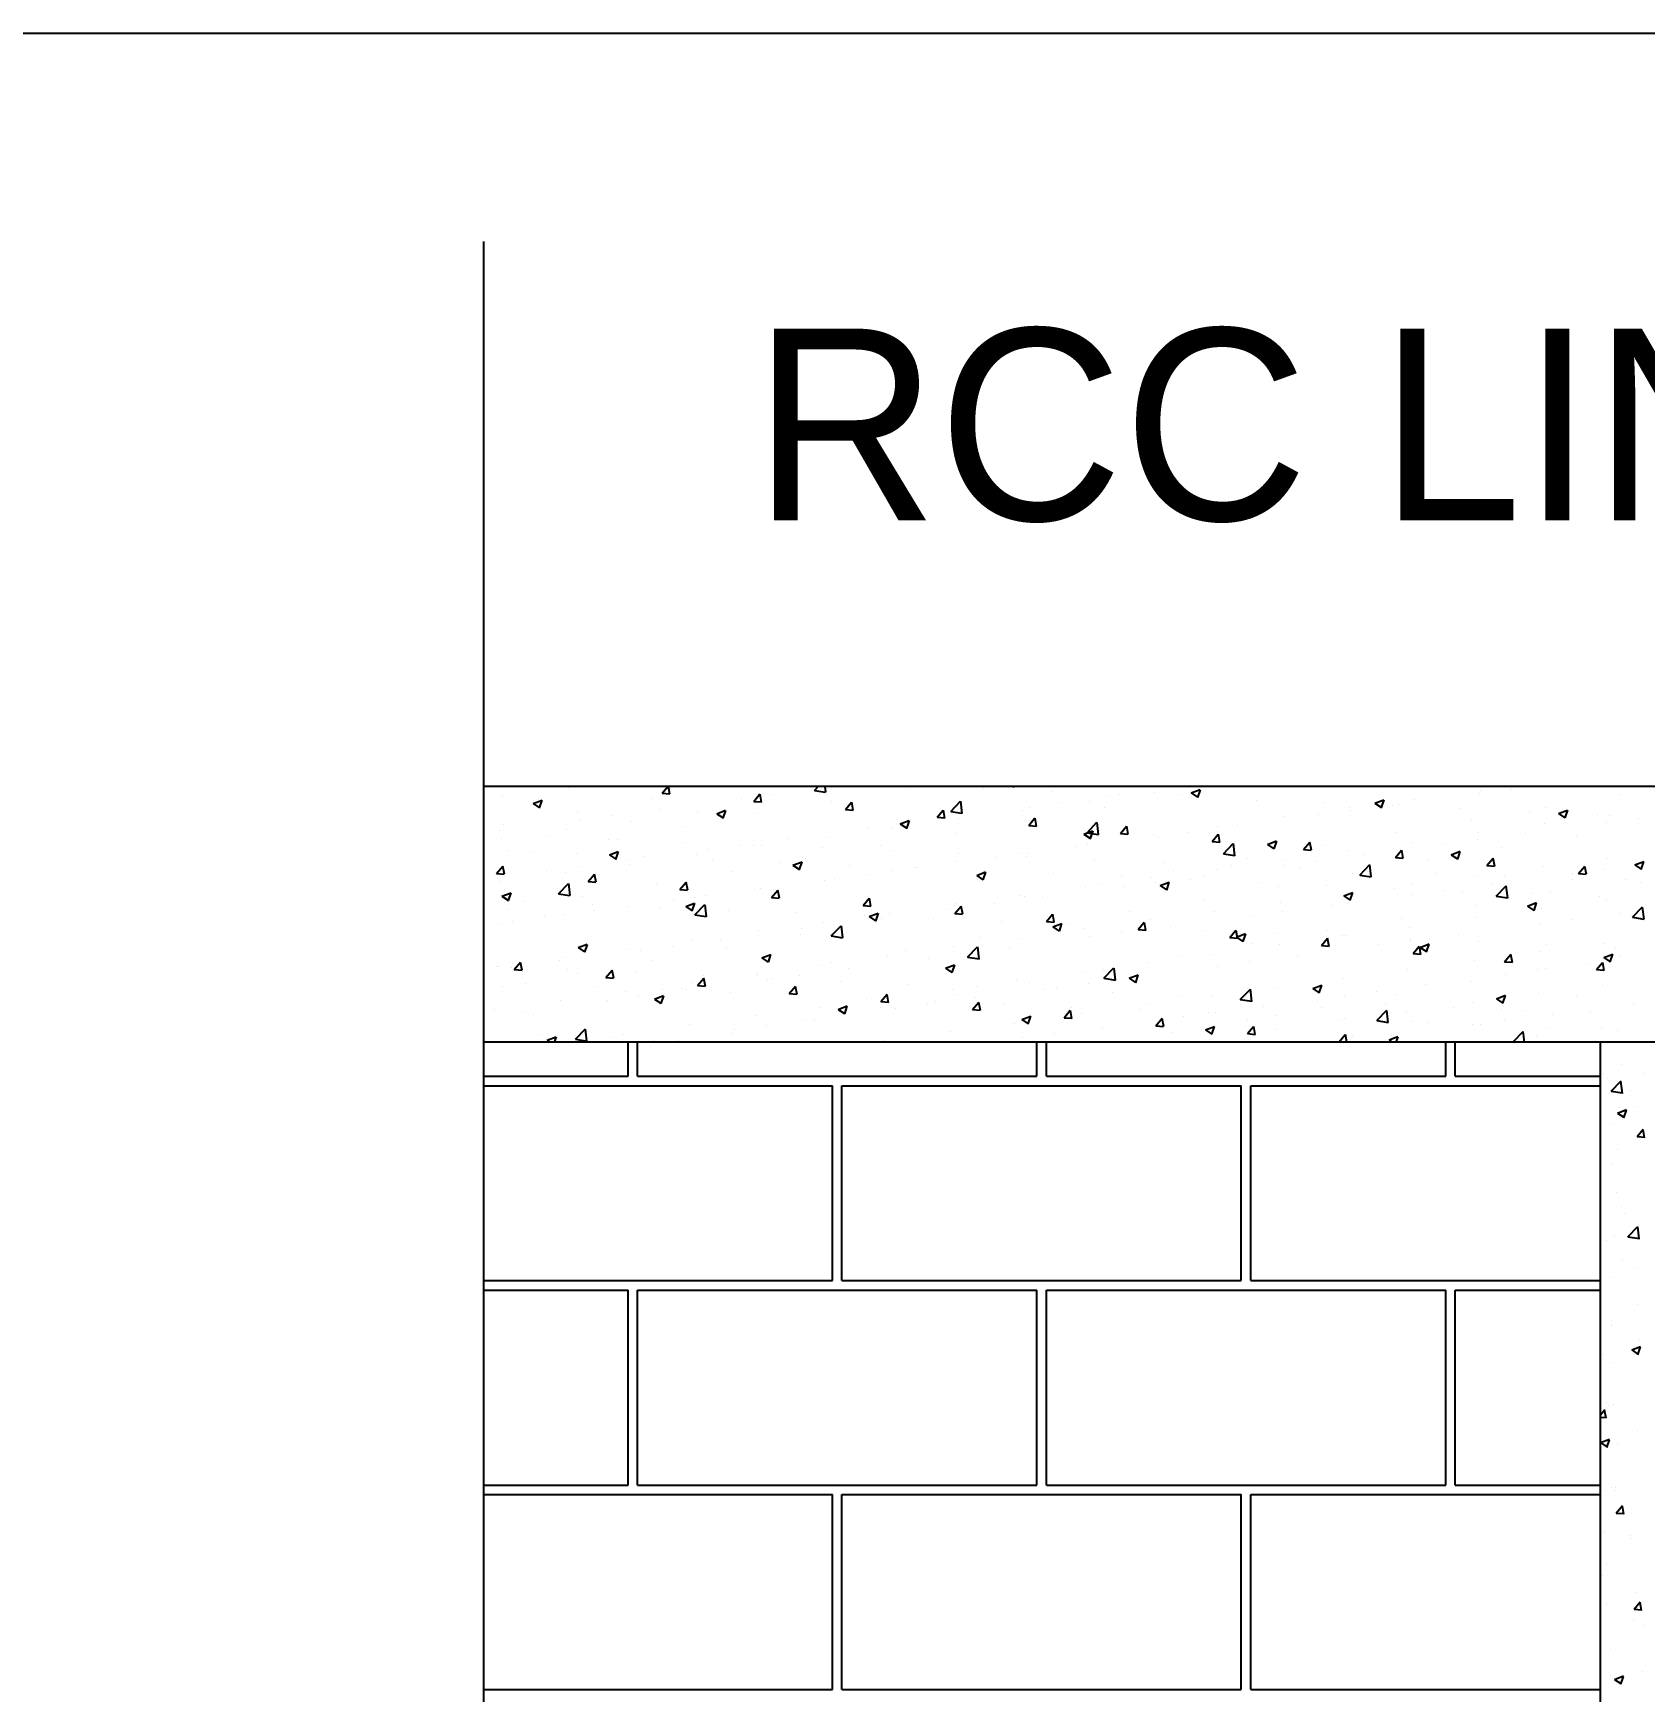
# Model space of a CAD drawing. Header units: metres. Extents: x 3396 to 3562, y 2179 to 2331.
# Drawn here: x 3517.598 to 3520.362, y 2248.281 to 2251.124 of the extents above; entities that cross this region are included whole.
import ezdxf

# ---------------------------------------------------------------- set-up
doc = ezdxf.new("R2010")
doc.units = ezdxf.units.M
doc.styles.add('Romantic', font='GOTHIC.TTF')

# ---------------------------------------------------------------- blocks, each defined once
blk = doc.blocks.new('A$C70167D43')
at = {"color": 0}
for p, q in [((-238.45, 286.7), (-238.45, 649.47)), ((63.73, 609.8), (-238.45, 609.8)), ((63.73, 591.19), (-238.45, 591.19)), ((-157.14, 330.66), (-157.14, 591.19))]:
    blk.add_line(p, q, dxfattribs=at)
at = {"color": 2}
for p, q in [((-238.4, 609.77), (-238.4, 609.77)), ((-237.07, 609.07), (-237.07, 609.07)), ((-234.86, 608.56), (-234.21, 608.81)), ((-234.39, 608.24), (-234.2, 608.8)), ((-232.3, 609.73), (-232.3, 609.73)), ((-226.2, 608.91), (-226.2, 608.91)), ((-225.46, 609.3), (-225.05, 609.8)), ((-225.46, 609.3), (-224.91, 609.25)), ((-224.9, 609.24), (-225, 609.8)), ((-219.72, 608.89), (-219.72, 608.89)), ((-218.79, 608.71), (-218.34, 609.25)), ((-218.79, 608.71), (-218.23, 608.67)), ((-218.22, 608.66), (-218.33, 609.24)), ((-217.39, 609.19), (-217.39, 609.19)), ((-214.38, 609.51), (-214.11, 609.8)), ((-214.38, 609.51), (-213.56, 609.38)), ((-213.87, 609.66), (-213.87, 609.66)), ((-213.54, 609.37), (-213.59, 609.8)), ((-213.4, 609.18), (-213.4, 609.18)), ((-213.11, 608.73), (-213.11, 608.73)), ((-212.12, 608.13), (-211.67, 608.66)), ((-211.55, 608.07), (-211.66, 608.65)), ((-207.69, 609.66), (-207.69, 609.66)), ((-204.45, 607.97), (-203.73, 608.73)), ((-203.61, 607.83), (-203.72, 608.72)), ((-202.07, 609.65), (-202.07, 609.65)), ((-199.9, 609.8), (-199.84, 609.76)), ((-199.83, 609.75), (-199.81, 609.8)), ((-197.1, 609.44), (-197.1, 609.44)), ((-196.38, 608.61), (-196.38, 608.61)), ((-194.37, 608.72), (-194.37, 608.72)), ((-192.86, 609.07), (-192.86, 609.07)), ((-192.14, 609.23), (-192.14, 609.23)), ((-189.59, 609.38), (-189.59, 609.38)), ((-187.86, 609.2), (-187.86, 609.2)), ((-187.17, 609.02), (-187.17, 609.02)), ((-186.93, 609.32), (-186.28, 609.57)), ((-186.93, 609.32), (-186.47, 609.01)), ((-186.45, 609), (-186.26, 609.56)), ((-182.2, 608.81), (-182.2, 608.81)), ((-173.56, 608.58), (-172.9, 608.83)), ((-173.08, 608.26), (-172.89, 608.82)), ((-170.7, 608.83), (-170.7, 608.83)), ((-165.97, 609.27), (-165.97, 609.27)), ((-165.86, 609.52), (-165.86, 609.52)), ((-163.64, 609.57), (-163.64, 609.57)), ((-155.68, 609.23), (-155.68, 609.23)), ((-234.86, 608.56), (-234.4, 608.25)), ((-231.62, 607.98), (-231.62, 607.98)), ((-229.12, 607.65), (-229.12, 607.65)), ((-225.6, 608.11), (-225.6, 608.11)), ((-222.88, 607.92), (-222.88, 607.92)), ((-221.49, 607.81), (-220.84, 608.06)), ((-221.49, 607.81), (-221.03, 607.5)), ((-221.01, 607.49), (-220.83, 608.05)), ((-218.54, 607.8), (-218.54, 607.8)), ((-218.1, 608.58), (-218.1, 608.58)), ((-212.12, 608.13), (-211.56, 608.08)), ((-205.44, 607.55), (-204.99, 608.08)), ((-205.44, 607.55), (-204.89, 607.5)), ((-204.87, 607.49), (-204.98, 608.07)), ((-204.59, 607.53), (-204.59, 607.53)), ((-204.45, 607.97), (-203.63, 607.84)), ((-203.9, 607.43), (-203.9, 607.43)), ((-199.2, 608.03), (-199.2, 608.03)), ((-198.77, 606.96), (-198.32, 607.5)), ((-198.71, 608.3), (-198.71, 608.3)), ((-198.2, 606.9), (-198.31, 607.49)), ((-193.28, 608.27), (-193.28, 608.27)), ((-180.17, 607.58), (-180.17, 607.58)), ((-177.7, 607.72), (-177.7, 607.72)), ((-177.23, 608.6), (-177.23, 608.6)), ((-175.4, 608.23), (-175.4, 608.23)), ((-175.37, 608.03), (-175.37, 608.03)), ((-173.56, 608.58), (-173.09, 608.27)), ((-172.27, 608.39), (-172.27, 608.39)), ((-171.85, 608.49), (-171.85, 608.49)), ((-167.3, 608.18), (-167.3, 608.18)), ((-162.33, 607.97), (-162.33, 607.97)), ((-161.11, 608.3), (-161.11, 608.3)), ((-160.18, 607.83), (-159.53, 608.08)), ((-160.18, 607.83), (-159.72, 607.52)), ((-159.71, 607.51), (-159.52, 608.07)), ((-157.37, 607.76), (-157.37, 607.76)), ((-156.5, 607.68), (-156.5, 607.68)), ((-154.36, 607.45), (-154.36, 607.45)), ((-237.33, 606.57), (-237.33, 606.57)), ((-237.05, 607.05), (-237.05, 607.05)), ((-232.41, 606.63), (-232.41, 606.63)), ((-231.45, 607.34), (-231.45, 607.34)), ((-227.71, 607.23), (-227.71, 607.23)), ((-223.97, 606.86), (-223.97, 606.86)), ((-210.44, 606.76), (-210.44, 606.76)), ((-208.68, 606.78), (-208.68, 606.78)), ((-208.12, 607.07), (-207.47, 607.32)), ((-208.12, 607.07), (-207.65, 606.75)), ((-208.11, 607.07), (-208.11, 607.07)), ((-207.64, 606.74), (-207.45, 607.31)), ((-204.13, 606.4), (-204.13, 606.4)), ((-198.77, 606.96), (-198.21, 606.91)), ((-198.71, 607.33), (-198.71, 607.33)), ((-194.75, 606.32), (-194.09, 606.57)), ((-194.75, 606.32), (-194.28, 606.01)), ((-194.52, 606.43), (-193.8, 607.19)), ((-194.52, 606.43), (-193.7, 606.3)), ((-194.27, 606), (-194.08, 606.56)), ((-193.68, 606.29), (-193.79, 607.18)), ((-192.09, 606.38), (-191.65, 606.91)), ((-192.09, 606.38), (-191.54, 606.33)), ((-191.53, 606.32), (-191.63, 606.9)), ((-189.71, 606.28), (-189.71, 606.28)), ((-187.1, 606.48), (-187.1, 606.48)), ((-185.42, 605.79), (-184.97, 606.33)), ((-185.01, 606.88), (-185.01, 606.88)), ((-184.85, 605.74), (-184.96, 606.32)), ((-183.58, 606.95), (-183.58, 606.95)), ((-171.96, 606.44), (-171.96, 606.44)), ((-166.54, 607.37), (-166.54, 607.37)), ((-165.98, 606.43), (-165.98, 606.43)), ((-162.57, 606.37), (-162.57, 606.37)), ((-161.2, 607.08), (-161.2, 607.08)), ((-158.88, 606.26), (-158.88, 606.26)), ((-156.69, 607.14), (-156.69, 607.14)), ((-237.19, 605.98), (-237.19, 605.98)), ((-236.69, 605.12), (-236.69, 605.12)), ((-234.82, 605), (-234.82, 605)), ((-233.68, 606.16), (-233.68, 606.16)), ((-229.39, 605.93), (-229.39, 605.93)), ((-229.31, 604.81), (-228.66, 605.06)), ((-228.83, 604.49), (-228.64, 605.05)), ((-228.72, 605.95), (-228.72, 605.95)), ((-223.75, 605.74), (-223.75, 605.74)), ((-222.17, 605.22), (-222.17, 605.22)), ((-219.84, 605.52), (-219.84, 605.52)), ((-218.78, 605.53), (-218.78, 605.53)), ((-218.21, 605.48), (-218.21, 605.48)), ((-216.32, 605.99), (-216.32, 605.99)), ((-213.82, 605.32), (-213.82, 605.32)), ((-213.51, 606.08), (-213.51, 606.08)), ((-209.56, 605.47), (-209.56, 605.47)), ((-208.85, 605.11), (-208.85, 605.11)), ((-195.31, 605.4), (-195.31, 605.4)), ((-194.48, 605.63), (-194.48, 605.63)), ((-189.43, 606.18), (-189.43, 606.18)), ((-185.42, 605.79), (-184.86, 605.75)), ((-184.59, 604.89), (-183.87, 605.65)), ((-183.75, 604.75), (-183.86, 605.64)), ((-181.37, 605.58), (-180.72, 605.83)), ((-181.37, 605.58), (-180.91, 605.26)), ((-180.9, 605.25), (-180.71, 605.82)), ((-178.75, 605.21), (-178.3, 605.75)), ((-178.75, 605.21), (-178.19, 605.16)), ((-178.18, 605.15), (-178.29, 605.74)), ((-177.39, 605.51), (-177.39, 605.51)), ((-175.51, 605.13), (-175.51, 605.13)), ((-172.07, 604.63), (-171.62, 605.16)), ((-171.51, 604.57), (-171.61, 605.15)), ((-170.81, 605.73), (-170.81, 605.73)), ((-168.42, 605.6), (-168.42, 605.6)), ((-168, 604.83), (-167.35, 605.08)), ((-167.53, 604.51), (-167.34, 605.07)), ((-166.09, 605.9), (-166.09, 605.9)), ((-164.31, 605.33), (-164.31, 605.33)), ((-237.52, 603.47), (-237.07, 604)), ((-236.95, 603.41), (-237.06, 603.99)), ((-231.72, 604.91), (-231.72, 604.91)), ((-231.57, 603.98), (-231.57, 603.98)), ((-229.31, 604.81), (-228.84, 604.5)), ((-228.05, 604.44), (-228.05, 604.44)), ((-227.82, 604.13), (-227.82, 604.13)), ((-226.75, 604.7), (-226.75, 604.7)), ((-222.99, 604.83), (-222.99, 604.83)), ((-221.79, 604.49), (-221.79, 604.49)), ((-216.82, 604.28), (-216.82, 604.28)), ((-215.94, 604.07), (-215.28, 604.32)), ((-215.94, 604.07), (-215.47, 603.75)), ((-215.46, 603.74), (-215.27, 604.31)), ((-214.99, 604.54), (-214.99, 604.54)), ((-211.85, 604.07), (-211.85, 604.07)), ((-207.04, 603.86), (-207.04, 603.86)), ((-206.89, 603.86), (-206.89, 603.86)), ((-204.02, 604.33), (-204.02, 604.33)), ((-203.88, 604.9), (-203.88, 604.9)), ((-201.16, 604.63), (-201.16, 604.63)), ((-199.32, 604.93), (-199.32, 604.93)), ((-198.91, 604.69), (-198.91, 604.69)), ((-198.83, 604.94), (-198.83, 604.94)), ((-193.95, 604.48), (-193.95, 604.48)), ((-188.98, 604.27), (-188.98, 604.27)), ((-185.12, 603.78), (-185.12, 603.78)), ((-184.59, 604.89), (-183.77, 604.76)), ((-184.01, 604.06), (-184.01, 604.06)), ((-182.81, 604.58), (-182.81, 604.58)), ((-180.29, 604.48), (-180.29, 604.48)), ((-180.15, 604.05), (-180.15, 604.05)), ((-179.05, 603.85), (-179.05, 603.85)), ((-177.82, 604.36), (-177.82, 604.36)), ((-174.66, 603.35), (-173.94, 604.11)), ((-174.3, 604.82), (-174.3, 604.82)), ((-173.82, 603.21), (-173.93, 604.1)), ((-172.07, 604.63), (-171.52, 604.58)), ((-169.73, 604.4), (-169.73, 604.4)), ((-168, 604.83), (-167.54, 604.52)), ((-165.4, 604.04), (-164.95, 604.58)), ((-165.4, 604.04), (-164.84, 603.99)), ((-164.83, 603.98), (-164.94, 604.57)), ((-161.31, 603.98), (-161.31, 603.98)), ((-158.73, 603.46), (-158.28, 603.99)), ((-158.16, 603.4), (-158.27, 603.98)), ((-156.81, 603.78), (-156.81, 603.78)), ((-156.61, 604.58), (-156.61, 604.58)), ((-154.63, 604.09), (-153.98, 604.34)), ((-154.63, 604.09), (-154.17, 603.77)), ((-154.16, 603.76), (-153.97, 604.33)), ((-237.52, 603.47), (-236.96, 603.42)), ((-237.3, 602.88), (-237.3, 602.88)), ((-233.9, 603.67), (-233.9, 603.67)), ((-233.01, 601.99), (-232.29, 602.74)), ((-232.52, 603.53), (-232.52, 603.53)), ((-232.17, 601.85), (-232.27, 602.73)), ((-230.85, 602.88), (-230.4, 603.42)), ((-230.85, 602.88), (-230.29, 602.83)), ((-230.28, 602.82), (-230.39, 603.41)), ((-225.84, 602.68), (-225.84, 602.68)), ((-224.17, 602.3), (-223.72, 602.83)), ((-223.6, 602.24), (-223.71, 602.82)), ((-220.41, 603.61), (-220.41, 603.61)), ((-213.62, 602.98), (-213.62, 602.98)), ((-212.89, 603.09), (-212.89, 603.09)), ((-210.56, 603.4), (-210.56, 603.4)), ((-208.79, 603.68), (-208.79, 603.68)), ((-202.56, 603.32), (-201.91, 603.57)), ((-202.56, 603.32), (-202.1, 603.01)), ((-202.09, 603), (-201.9, 603.56)), ((-201.92, 603.65), (-201.92, 603.65)), ((-196.95, 603.44), (-196.95, 603.44)), ((-193.67, 602.71), (-193.67, 602.71)), ((-191.99, 603.23), (-191.99, 603.23)), ((-189.82, 603.18), (-189.82, 603.18)), ((-189.55, 602.82), (-189.55, 602.82)), ((-189.19, 602.58), (-188.54, 602.83)), ((-189.19, 602.58), (-188.73, 602.26)), ((-188.72, 602.25), (-188.53, 602.82)), ((-188.24, 603.65), (-188.24, 603.65)), ((-187.02, 603.02), (-187.02, 603.02)), ((-186.02, 603.28), (-186.02, 603.28)), ((-182.05, 602.81), (-182.05, 602.81)), ((-177.08, 602.6), (-177.08, 602.6)), ((-175.16, 603.47), (-175.16, 603.47)), ((-174.66, 603.35), (-173.83, 603.22)), ((-174.08, 603.64), (-174.08, 603.64)), ((-170.92, 602.63), (-170.92, 602.63)), ((-169.11, 603.43), (-169.11, 603.43)), ((-166.09, 603.33), (-166.09, 603.33)), ((-165.01, 602.7), (-165.01, 602.7)), ((-164.73, 601.81), (-164.01, 602.57)), ((-164.15, 603.22), (-164.15, 603.22)), ((-159.18, 603.01), (-159.18, 603.01)), ((-159.14, 603.47), (-159.14, 603.47)), ((-158.73, 603.46), (-158.17, 603.41)), ((-155.33, 603), (-155.33, 603)), ((-154.21, 602.8), (-154.21, 602.8)), ((-237.13, 601.81), (-236.47, 602.06)), ((-237.13, 601.81), (-236.66, 601.5)), ((-236.65, 601.49), (-236.46, 602.05)), ((-235.53, 601.43), (-235.53, 601.43)), ((-233.01, 601.99), (-232.18, 601.86)), ((-231.27, 601.75), (-231.27, 601.75)), ((-224.62, 601.55), (-224.62, 601.55)), ((-224.17, 602.3), (-223.62, 602.25)), ((-223.1, 601.73), (-223.1, 601.73)), ((-222.29, 601.85), (-222.29, 601.85)), ((-218.77, 602.32), (-218.77, 602.32)), ((-218.32, 602.39), (-218.32, 602.39)), ((-217.5, 601.72), (-217.05, 602.25)), ((-217.5, 601.72), (-216.94, 601.67)), ((-216.93, 601.66), (-217.04, 602.24)), ((-210.83, 601.13), (-210.38, 601.67)), ((-210.26, 601.07), (-210.36, 601.66)), ((-199.43, 601.83), (-199.43, 601.83)), ((-199.09, 601.78), (-199.09, 601.78)), ((-197.75, 601.73), (-197.75, 601.73)), ((-194.6, 602.53), (-194.6, 602.53)), ((-191.88, 602.51), (-191.88, 602.51)), ((-186.01, 601.6), (-186.01, 601.6)), ((-180.58, 602.53), (-180.58, 602.53)), ((-180.4, 601.38), (-180.4, 601.38)), ((-175.82, 601.83), (-175.17, 602.08)), ((-175.82, 601.83), (-175.36, 601.52)), ((-175.62, 602.04), (-175.62, 602.04)), ((-175.35, 601.51), (-175.16, 602.07)), ((-172.12, 602.39), (-172.12, 602.39)), ((-170.87, 601.93), (-170.87, 601.93)), ((-168.54, 602.23), (-168.54, 602.23)), ((-167.15, 602.18), (-167.15, 602.18)), ((-164.73, 601.81), (-163.9, 601.68)), ((-163.89, 601.67), (-164, 602.56)), ((-162.18, 601.97), (-162.18, 601.97)), ((-160.75, 602.07), (-160.75, 602.07)), ((-157.22, 601.76), (-157.22, 601.76)), ((-156.73, 601.48), (-156.73, 601.48)), ((-236.69, 600.81), (-236.69, 600.81)), ((-234.02, 600.31), (-234.02, 600.31)), ((-232.63, 600.44), (-232.63, 600.44)), ((-230.57, 601.22), (-230.57, 601.22)), ((-230.49, 600.77), (-230.49, 600.77)), ((-227.93, 601.03), (-227.93, 601.03)), ((-225.6, 601.01), (-225.6, 601.01)), ((-223.75, 601.06), (-223.1, 601.31)), ((-223.75, 601.06), (-223.29, 600.75)), ((-223.28, 600.74), (-223.09, 601.31)), ((-223.08, 600.45), (-222.36, 601.2)), ((-223.08, 600.45), (-222.25, 600.32)), ((-222.24, 600.31), (-222.34, 601.19)), ((-220.63, 600.8), (-220.63, 600.8)), ((-215.67, 600.59), (-215.67, 600.59)), ((-210.83, 601.13), (-210.27, 601.08)), ((-210.7, 600.38), (-210.7, 600.38)), ((-210.38, 600.32), (-209.73, 600.57)), ((-210.38, 600.32), (-209.92, 600.01)), ((-209.91, 600), (-209.72, 600.56)), ((-209.48, 600.19), (-209.48, 600.19)), ((-208.91, 600.58), (-208.91, 600.58)), ((-205.73, 600.17), (-205.73, 600.17)), ((-204.52, 600.85), (-204.52, 600.85)), ((-204.15, 600.55), (-203.7, 601.08)), ((-204.15, 600.55), (-203.6, 600.5)), ((-204.13, 601.24), (-204.13, 601.24)), ((-203.58, 600.49), (-203.69, 601.07)), ((-203.61, 600.96), (-203.61, 600.96)), ((-201.28, 601.27), (-201.28, 601.27)), ((-197.48, 599.96), (-197.03, 600.5)), ((-196.91, 599.91), (-197.02, 600.49)), ((-191.44, 600.67), (-191.44, 600.67)), ((-185.23, 600.68), (-185.23, 600.68)), ((-182.6, 600.38), (-182.6, 600.38)), ((-180.27, 600.69), (-180.27, 600.69)), ((-176.74, 601.15), (-176.74, 601.15)), ((-171.6, 600.21), (-171.6, 600.21)), ((-166.2, 600.23), (-166.2, 600.23)), ((-166.18, 601.14), (-166.18, 601.14)), ((-162.45, 601.09), (-161.8, 601.34)), ((-162.45, 601.09), (-161.99, 600.77)), ((-161.97, 600.76), (-161.79, 601.33)), ((-161.43, 600.89), (-161.43, 600.89)), ((-155.73, 600.57), (-155.73, 600.57)), ((-154.8, 600.27), (-154.08, 601.03)), ((-154.8, 600.27), (-153.97, 600.14)), ((-153.96, 600.13), (-154.07, 601.02)), ((-237.41, 599.78), (-237.41, 599.78)), ((-236.35, 600), (-236.35, 600)), ((-218.44, 599.29), (-218.44, 599.29)), ((-215.37, 598.99), (-215.37, 598.99)), ((-215.34, 599.42), (-215.34, 599.42)), ((-213.74, 599.88), (-213.74, 599.88)), ((-213.15, 598.91), (-212.42, 599.66)), ((-213.01, 599.73), (-213.01, 599.73)), ((-212.31, 598.77), (-212.41, 599.65)), ((-209.95, 599.92), (-209.95, 599.92)), ((-200.77, 599.96), (-200.77, 599.96)), ((-197.48, 599.96), (-196.92, 599.91)), ((-197.01, 599.57), (-196.36, 599.82)), ((-197.01, 599.57), (-196.55, 599.26)), ((-196.86, 599.74), (-196.86, 599.74)), ((-196.54, 599.25), (-196.35, 599.81)), ((-195.8, 599.75), (-195.8, 599.75)), ((-194.71, 599.43), (-194.71, 599.43)), ((-192, 599.15), (-192, 599.15)), ((-190.83, 599.54), (-190.83, 599.54)), ((-190.8, 599.38), (-190.36, 599.91)), ((-190.8, 599.38), (-190.25, 599.33)), ((-190.24, 599.32), (-190.34, 599.9)), ((-189.93, 600.09), (-189.93, 600.09)), ((-188.47, 599.61), (-188.47, 599.61)), ((-185.86, 599.33), (-185.86, 599.33)), ((-184.13, 598.8), (-183.68, 599.33)), ((-183.56, 598.74), (-183.67, 599.32)), ((-183.64, 598.83), (-182.99, 599.08)), ((-183.16, 598.51), (-182.97, 599.07)), ((-180.9, 599.12), (-180.9, 599.12)), ((-177.03, 599.28), (-177.03, 599.28)), ((-171.04, 599.53), (-171.04, 599.53)), ((-167.46, 599.03), (-167.46, 599.03)), ((-161.58, 599.8), (-161.58, 599.8)), ((-159.26, 600.11), (-159.26, 600.11)), ((-231.57, 598.06), (-230.92, 598.31)), ((-231.57, 598.06), (-231.11, 597.75)), ((-231.1, 597.74), (-230.91, 598.3)), ((-228.05, 597.93), (-228.05, 597.93)), ((-227.07, 597.88), (-227.07, 597.88)), ((-224.74, 598.18), (-224.74, 598.18)), ((-223.22, 598.63), (-223.22, 598.63)), ((-221.21, 598.65), (-221.21, 598.65)), ((-220.8, 598.06), (-220.8, 598.06)), ((-213.15, 598.91), (-212.32, 598.78)), ((-207.72, 597.88), (-207.72, 597.88)), ((-204.24, 598.14), (-204.24, 598.14)), ((-203.22, 597.37), (-202.49, 598.12)), ((-202.38, 597.23), (-202.48, 598.11)), ((-202.29, 598.81), (-202.29, 598.81)), ((-200.2, 598.07), (-200.2, 598.07)), ((-199.54, 598.73), (-199.54, 598.73)), ((-194.33, 598.84), (-194.33, 598.84)), ((-184.13, 598.8), (-183.57, 598.75)), ((-183.64, 598.83), (-183.18, 598.52)), ((-182.46, 598.35), (-182.46, 598.35)), ((-180.51, 598.28), (-180.51, 598.28)), ((-177.46, 598.21), (-177.01, 598.75)), ((-177.46, 598.21), (-176.9, 598.16)), ((-176.89, 598.15), (-177, 598.74)), ((-175.93, 598.91), (-175.93, 598.91)), ((-175.73, 598.94), (-175.73, 598.94)), ((-173.31, 598.26), (-173.31, 598.26)), ((-170.98, 598.56), (-170.98, 598.56)), ((-170.96, 598.7), (-170.96, 598.7)), ((-170.78, 597.63), (-170.33, 598.16)), ((-170.21, 597.57), (-170.32, 598.15)), ((-170.27, 598.08), (-169.61, 598.33)), ((-170.27, 598.08), (-169.8, 597.77)), ((-169.79, 597.76), (-169.6, 598.32)), ((-166, 598.49), (-166, 598.49)), ((-161.54, 597.79), (-161.54, 597.79)), ((-161.03, 598.28), (-161.03, 598.28)), ((-156.84, 598.38), (-156.84, 598.38)), ((-156.06, 598.07), (-156.06, 598.07)), ((-237.52, 596.68), (-237.52, 596.68)), ((-237.35, 596.67), (-237.35, 596.67)), ((-236.47, 596.64), (-236.47, 596.64)), ((-236.23, 596.47), (-235.78, 597)), ((-235.66, 596.41), (-235.77, 596.99)), ((-232.94, 597.1), (-232.94, 597.1)), ((-232.75, 597.34), (-232.75, 597.34)), ((-226.22, 597.13), (-226.22, 597.13)), ((-218.2, 597.32), (-217.55, 597.57)), ((-218.2, 597.32), (-217.74, 597.01)), ((-217.72, 597), (-217.54, 597.56)), ((-213.85, 596.79), (-213.85, 596.79)), ((-213.14, 596.95), (-213.14, 596.95)), ((-209.02, 597.48), (-209.02, 597.48)), ((-206.05, 597.29), (-206.05, 597.29)), ((-204.83, 596.57), (-204.18, 596.82)), ((-204.83, 596.57), (-204.36, 596.26)), ((-204.35, 596.25), (-204.16, 596.81)), ((-203.73, 597.6), (-203.73, 597.6)), ((-203.22, 597.37), (-202.39, 597.24)), ((-193.29, 595.83), (-192.56, 596.58)), ((-192.45, 595.69), (-192.55, 596.57)), ((-190.04, 596.99), (-190.04, 596.99)), ((-187.88, 597.42), (-187.88, 597.42)), ((-185.34, 597.59), (-185.34, 597.59)), ((-185.04, 596.71), (-185.04, 596.71)), ((-182.71, 597.02), (-182.71, 597.02)), ((-179.19, 597.48), (-179.19, 597.48)), ((-170.78, 597.63), (-170.23, 597.58)), ((-166.32, 597.13), (-166.32, 597.13)), ((-164.11, 597.04), (-163.66, 597.58)), ((-164.11, 597.04), (-163.55, 597)), ((-163.54, 596.99), (-163.65, 597.57)), ((-158.18, 596.9), (-158.18, 596.9)), ((-157.43, 596.46), (-156.99, 596.99)), ((-156.87, 596.4), (-156.97, 596.99)), ((-156.89, 597.34), (-156.24, 597.59)), ((-156.89, 597.34), (-156.43, 597.03)), ((-156.42, 597.02), (-156.23, 597.58)), ((-155.71, 597.45), (-155.71, 597.45)), ((-236.23, 596.47), (-235.67, 596.42)), ((-235.38, 595.42), (-235.38, 595.42)), ((-232.38, 596.46), (-232.38, 596.46)), ((-231.65, 596.19), (-231.65, 596.19)), ((-229.56, 595.88), (-229.11, 596.42)), ((-229.56, 595.88), (-229, 595.84)), ((-228.99, 595.83), (-229.1, 596.41)), ((-227.41, 596.25), (-227.41, 596.25)), ((-223.33, 595.54), (-223.33, 595.54)), ((-222.88, 595.3), (-222.43, 595.83)), ((-222.45, 596.04), (-222.45, 596.04)), ((-222.31, 595.24), (-222.42, 595.83)), ((-218.57, 596.01), (-218.57, 596.01)), ((-218.55, 596.19), (-218.55, 596.19)), ((-217.78, 595.75), (-217.78, 595.75)), ((-217.48, 595.83), (-217.48, 595.83)), ((-215.46, 596.06), (-215.46, 596.06)), ((-212.51, 595.62), (-212.51, 595.62)), ((-211.93, 596.52), (-211.93, 596.52)), ((-207.54, 595.41), (-207.54, 595.41)), ((-199.65, 595.64), (-199.65, 595.64)), ((-198.74, 595.55), (-198.74, 595.55)), ((-194.82, 596.33), (-194.82, 596.33)), ((-194.44, 595.48), (-194.44, 595.48)), ((-193.31, 596.48), (-193.31, 596.48)), ((-193.29, 595.83), (-192.46, 595.7)), ((-191.46, 595.83), (-190.8, 596.08)), ((-191.46, 595.83), (-190.99, 595.52)), ((-190.98, 595.51), (-190.79, 596.07)), ((-190.92, 595.94), (-190.92, 595.94)), ((-178.08, 595.08), (-177.43, 595.33)), ((-177.61, 594.76), (-177.42, 595.32)), ((-175.85, 595.84), (-175.85, 595.84)), ((-171.15, 596.44), (-171.15, 596.44)), ((-169.91, 595.36), (-169.91, 595.36)), ((-166.56, 595.59), (-166.56, 595.59)), ((-164.03, 596.13), (-164.03, 596.13)), ((-161.7, 596.44), (-161.7, 596.44)), ((-161.14, 596.52), (-161.14, 596.52)), ((-157.43, 596.46), (-156.88, 596.41)), ((-237.08, 595.26), (-237.08, 595.26)), ((-232.86, 594.24), (-232.86, 594.24)), ((-230.42, 595.21), (-230.42, 595.21)), ((-229.51, 594.21), (-229.51, 594.21)), ((-229.42, 594.15), (-229.42, 594.15)), ((-228.16, 594.84), (-228.16, 594.84)), ((-227.18, 594.51), (-227.18, 594.51)), ((-226.02, 594.32), (-225.37, 594.57)), ((-226.02, 594.32), (-225.55, 594.01)), ((-225.54, 594), (-225.35, 594.56)), ((-225.45, 595), (-225.45, 595)), ((-223.99, 595.08), (-223.99, 595.08)), ((-223.66, 594.98), (-223.66, 594.98)), ((-222.88, 595.3), (-222.33, 595.25)), ((-220.48, 594.79), (-220.48, 594.79)), ((-216.21, 594.72), (-215.76, 595.25)), ((-216.21, 594.72), (-215.65, 594.67)), ((-215.64, 594.66), (-215.75, 595.24)), ((-215.52, 594.58), (-215.52, 594.58)), ((-210.55, 594.37), (-210.55, 594.37)), ((-209.53, 594.13), (-209.09, 594.67)), ((-209.53, 594.13), (-208.98, 594.08)), ((-209.13, 594.39), (-209.13, 594.39)), ((-208.97, 594.07), (-209.07, 594.66)), ((-205.58, 594.16), (-205.58, 594.16)), ((-204.35, 595.04), (-204.35, 595.04)), ((-204.16, 594.62), (-204.16, 594.62)), ((-202.65, 594.4), (-202.65, 594.4)), ((-202.58, 595.2), (-202.58, 595.2)), ((-197.61, 594.99), (-197.61, 594.99)), ((-196.77, 595.17), (-196.77, 595.17)), ((-192.64, 594.78), (-192.64, 594.78)), ((-187.68, 594.57), (-187.68, 594.57)), ((-185.46, 594.49), (-185.46, 594.49)), ((-183.36, 594.29), (-182.63, 595.04)), ((-183.36, 594.29), (-182.53, 594.16)), ((-182.71, 594.36), (-182.71, 594.36)), ((-182.52, 594.15), (-182.62, 595.03)), ((-180.63, 595.19), (-180.63, 595.19)), ((-178.08, 595.08), (-177.62, 594.77)), ((-177.74, 594.15), (-177.74, 594.15)), ((-175.76, 594.59), (-175.76, 594.59)), ((-173.43, 594.89), (-173.43, 594.89)), ((-171.99, 594.66), (-171.99, 594.66)), ((-164.71, 594.34), (-164.06, 594.59)), ((-164.71, 594.34), (-164.25, 594.03)), ((-164.24, 594.02), (-164.05, 594.58)), ((-161.65, 594.69), (-161.65, 594.69)), ((-158.91, 594.48), (-158.91, 594.48)), ((-156.95, 595.29), (-156.95, 595.29)), ((-237.64, 593.59), (-237.64, 593.59)), ((-235.39, 593.43), (-235.39, 593.43)), ((-234.85, 593.22), (-234.85, 593.22)), ((-218.66, 593.09), (-218.66, 593.09)), ((-213.96, 593.69), (-213.96, 593.69)), ((-212.65, 593.57), (-211.99, 593.82)), ((-212.65, 593.57), (-212.18, 593.26)), ((-212.17, 593.25), (-211.98, 593.81)), ((-209.59, 593.69), (-209.59, 593.69)), ((-208.5, 593.62), (-208.5, 593.62)), ((-206.17, 593.93), (-206.17, 593.93)), ((-202.86, 593.55), (-202.41, 594.08)), ((-202.86, 593.55), (-202.3, 593.5)), ((-202.29, 593.49), (-202.4, 594.07)), ((-200.62, 593.95), (-200.62, 593.95)), ((-199.27, 592.83), (-198.62, 593.08)), ((-198.8, 592.51), (-198.61, 593.07)), ((-196.19, 592.96), (-195.74, 593.5)), ((-196.19, 592.96), (-195.63, 592.92)), ((-195.62, 592.91), (-195.73, 593.49)), ((-195.65, 593.74), (-195.65, 593.74)), ((-194.94, 593.24), (-194.94, 593.24)), ((-190.68, 593.53), (-190.68, 593.53)), ((-190.16, 593.89), (-190.16, 593.89)), ((-189.51, 592.38), (-189.06, 592.92)), ((-188.94, 592.32), (-189.05, 592.91)), ((-187.49, 593.04), (-187.49, 593.04)), ((-185.71, 593.32), (-185.71, 593.32)), ((-185.16, 593.35), (-185.16, 593.35)), ((-181.64, 593.81), (-181.64, 593.81)), ((-180.75, 593.11), (-180.75, 593.11)), ((-177.42, 593.73), (-177.42, 593.73)), ((-173.43, 592.75), (-172.7, 593.5)), ((-172.78, 593.94), (-172.78, 593.94)), ((-172.59, 592.61), (-172.69, 593.49)), ((-171.26, 593.34), (-171.26, 593.34)), ((-167.81, 593.73), (-167.81, 593.73)), ((-166.43, 594.04), (-166.43, 594.04)), ((-164.33, 593.55), (-164.33, 593.55)), ((-162.84, 593.52), (-162.84, 593.52)), ((-160.63, 593.23), (-160.63, 593.23)), ((-157.87, 593.31), (-157.87, 593.31)), ((-154.75, 594.01), (-154.75, 594.01)), ((-234.23, 591.73), (-234.23, 591.73)), ((-231.78, 591.39), (-231.05, 592.14)), ((-230.94, 591.25), (-231.04, 592.13)), ((-228.27, 591.74), (-228.27, 591.74)), ((-223.44, 592.44), (-223.44, 592.44)), ((-220.44, 591.83), (-220.44, 591.83)), ((-220.23, 592.08), (-220.23, 592.08)), ((-217.9, 592.39), (-217.9, 592.39)), ((-215.01, 592.76), (-215.01, 592.76)), ((-214.38, 592.85), (-214.38, 592.85)), ((-204.47, 591.94), (-204.47, 591.94)), ((-199.77, 592.54), (-199.77, 592.54)), ((-199.27, 592.83), (-198.81, 592.52)), ((-196.89, 591.81), (-196.89, 591.81)), ((-193.37, 592.27), (-193.37, 592.27)), ((-189.51, 592.38), (-188.96, 592.33)), ((-188.27, 591.86), (-188.27, 591.86)), ((-185.9, 592.08), (-185.25, 592.33)), ((-185.9, 592.08), (-185.44, 591.77)), ((-185.43, 591.76), (-185.24, 592.32)), ((-182.84, 592.79), (-182.84, 592.79)), ((-182.84, 591.8), (-182.39, 592.33)), ((-182.84, 591.8), (-182.28, 591.75)), ((-182.27, 591.74), (-182.38, 592.32)), ((-180.74, 592.09), (-180.74, 592.09)), ((-176.17, 591.21), (-175.72, 591.75)), ((-175.96, 592.74), (-175.96, 592.74)), ((-175.78, 592.9), (-175.78, 592.9)), ((-175.6, 591.19), (-175.71, 591.74)), ((-173.43, 592.75), (-172.6, 592.62)), ((-170.81, 592.69), (-170.81, 592.69)), ((-169.76, 592.61), (-169.76, 592.61)), ((-166.48, 592.46), (-166.48, 592.46)), ((-165.85, 592.48), (-165.85, 592.48)), ((-164.15, 592.77), (-164.15, 592.77)), ((-163.5, 591.21), (-162.77, 591.96)), ((-162.67, 591.19), (-162.76, 591.95)), ((-160.88, 592.27), (-160.88, 592.27)), ((-157.06, 592.19), (-157.06, 592.19)), ((-155.91, 592.06), (-155.91, 592.06)), ((-233.84, 591.32), (-233.18, 591.57)), ((-233.84, 591.32), (-233.64, 591.19)), ((-233.3, 591.19), (-233.17, 591.56)), ((-231.78, 591.39), (-230.95, 591.26)), ((-229.26, 591.52), (-229.26, 591.52)), ((-226.11, 591.31), (-226.11, 591.31)), ((-224.3, 591.31), (-224.3, 591.31)), ((-209.24, 591.29), (-209.24, 591.29)), ((-199.22, 591.5), (-199.22, 591.5)), ((-185.57, 591.39), (-185.57, 591.39)), ((-176.17, 591.21), (-175.87, 591.19)), ((-175.88, 591.22), (-175.88, 591.22)), ((-175.19, 591.68), (-175.19, 591.68)), ((-172.53, 591.34), (-171.88, 591.59)), ((-172.53, 591.34), (-172.31, 591.19)), ((-172.36, 591.69), (-172.36, 591.69)), ((-172, 591.19), (-171.87, 591.58)), ((-163.5, 591.21), (-163.36, 591.19)), ((-161.76, 591.59), (-161.76, 591.59)), ((-155.35, 591.22), (-155.35, 591.22)), ((-155.63, 589.52), (-155.63, 589.52)), ((-156.92, 588.9), (-156.92, 588.9)), ((-156.65, 588.53), (-156.65, 588.53)), ((-156.36, 587.61), (-155.63, 588.37)), ((-155.54, 587.45), (-155.64, 588.33)), ((-153.92, 588.91), (-153.92, 588.91)), ((-156.36, 587.61), (-155.53, 587.49)), ((-154.95, 587.65), (-154.95, 587.65)), ((-155.89, 586.02), (-155.23, 586.27)), ((-155.89, 586.02), (-155.42, 585.71)), ((-155.74, 586.43), (-155.74, 586.43)), ((-155.43, 585.66), (-155.24, 586.23)), ((-154.42, 586.49), (-154.42, 586.49)), ((-156.37, 585.24), (-156.37, 585.24)), ((-154.47, 584.32), (-154.02, 584.85)), ((-153.92, 584.22), (-154.03, 584.81)), ((-155.86, 583.33), (-155.86, 583.33)), ((-154.47, 584.32), (-153.91, 584.27)), ((-156.29, 582.3), (-156.29, 582.3)), ((-155.97, 580.23), (-155.97, 580.23)), ((-155.61, 579.2), (-155.61, 579.2)), ((-155.39, 578.68), (-155.39, 578.68)), ((-155.13, 577.01), (-154.4, 577.77)), ((-154.31, 576.85), (-154.41, 577.73)), ((-156.68, 576.75), (-156.68, 576.75)), ((-156.08, 577.13), (-156.08, 577.13)), ((-155.13, 577.01), (-154.3, 576.88)), ((-155.51, 575.31), (-155.51, 575.31)), ((-156.2, 574.04), (-156.2, 574.04)), ((-154.45, 574.7), (-154.45, 574.7)), ((-154.43, 572.11), (-154.43, 572.11)), ((-156.32, 570.52), (-156.32, 570.52)), ((-156.31, 570.94), (-156.31, 570.94)), ((-154.86, 568.78), (-154.21, 569.03)), ((-154.86, 568.78), (-154.4, 568.47)), ((-154.41, 568.42), (-154.22, 568.99)), ((-154.31, 569.51), (-154.31, 569.51)), ((-156.88, 568.44), (-156.88, 568.44)), ((-156.42, 567.84), (-156.42, 567.84)), ((-157.14, 564.05), (-156.82, 564.44)), ((-156.72, 563.81), (-156.83, 564.39)), ((-156.7, 564.96), (-156.7, 564.96)), ((-156.53, 564.74), (-156.53, 564.74)), ((-156.16, 564.78), (-156.16, 564.78)), ((-157.14, 563.89), (-156.71, 563.85)), ((-154.47, 562.92), (-154.47, 562.92)), ((-157.12, 562.03), (-156.47, 562.28)), ((-157.12, 562.03), (-156.66, 561.72)), ((-156.67, 561.68), (-156.48, 562.24)), ((-156.65, 561.65), (-156.65, 561.65)), ((-155.9, 561.87), (-155.9, 561.87)), ((-156.76, 558.55), (-156.76, 558.55)), ((-156.35, 558.73), (-156.35, 558.73)), ((-156.02, 558.51), (-156.02, 558.51)), ((-156.01, 558.77), (-156.01, 558.77)), ((-155.98, 556.9), (-155.53, 557.44)), ((-155.98, 556.9), (-155.42, 556.86)), ((-155.43, 556.81), (-155.54, 557.39)), ((-156.87, 555.45), (-156.87, 555.45)), ((-154.94, 555.3), (-154.94, 555.3)), ((-154.85, 555.08), (-154.85, 555.08)), ((-156.73, 553.18), (-156.73, 553.18)), ((-156.99, 552.35), (-156.99, 552.35)), ((-154.5, 551.14), (-154.5, 551.14)), ((-156.67, 550.33), (-156.67, 550.33)), ((-154.69, 549.91), (-154.24, 550.44)), ((-154.69, 549.91), (-154.13, 549.86)), ((-154.14, 549.81), (-154.25, 550.4)), ((-157.1, 549.26), (-157.1, 549.26)), ((-154.7, 549.08), (-154.7, 549.08)), ((-153.96, 548.74), (-153.96, 548.74)), ((-156.37, 546.95), (-156.37, 546.95)), ((-156.41, 545.07), (-156.41, 545.07)), ((-156.1, 544.79), (-155.45, 545.04)), ((-156.1, 544.79), (-155.64, 544.48)), ((-155.64, 544.44), (-155.45, 545)), ((-154.08, 545.37), (-154.08, 545.37))]:
    blk.add_line(p, q, dxfattribs=at)
at = {"color": 4}
for p, q in [((-227.95, 588.71), (-227.95, 591.19)), ((-227.26, 588.71), (-227.26, 591.19)), ((-198.18, 588.71), (-198.18, 591.19)), ((-197.48, 588.71), (-197.48, 591.19)), ((-168.4, 588.71), (-168.4, 591.19)), ((-167.71, 588.71), (-167.71, 591.19)), ((-238.45, 588.71), (-227.95, 588.71)), ((-227.26, 588.71), (-198.18, 588.71)), ((-197.48, 588.71), (-168.4, 588.71)), ((-167.71, 588.71), (-157.14, 588.71)), ((-238.45, 588.01), (-213.07, 588.01)), ((-213.07, 573.82), (-213.07, 588.01)), ((-212.37, 588.01), (-183.29, 588.01)), ((-212.37, 573.82), (-212.37, 588.01)), ((-183.29, 573.82), (-183.29, 588.01)), ((-182.59, 588.01), (-157.14, 588.01)), ((-182.59, 573.82), (-182.59, 588.01)), ((-238.45, 573.82), (-213.07, 573.82)), ((-212.37, 573.82), (-183.29, 573.82)), ((-182.59, 573.82), (-157.14, 573.82)), ((-238.45, 573.13), (-227.95, 573.13)), ((-227.95, 558.94), (-227.95, 573.13)), ((-227.26, 573.13), (-198.18, 573.13)), ((-227.26, 558.94), (-227.26, 573.13)), ((-198.18, 558.94), (-198.18, 573.13)), ((-197.48, 573.13), (-168.4, 573.13)), ((-197.48, 558.94), (-197.48, 573.13)), ((-168.4, 558.94), (-168.4, 573.13)), ((-167.71, 573.13), (-157.14, 573.13)), ((-167.71, 558.94), (-167.71, 573.13)), ((-238.45, 558.94), (-227.95, 558.94)), ((-238.45, 558.24), (-213.07, 558.24)), ((-227.26, 558.94), (-198.18, 558.94)), ((-213.07, 544.05), (-213.07, 558.24)), ((-212.37, 558.24), (-183.29, 558.24)), ((-212.37, 544.05), (-212.37, 558.24)), ((-197.48, 558.94), (-168.4, 558.94)), ((-183.29, 544.05), (-183.29, 558.24)), ((-182.59, 558.24), (-157.14, 558.24)), ((-182.59, 544.05), (-182.59, 558.24)), ((-167.71, 558.94), (-157.14, 558.94)), ((-238.45, 544.05), (-213.07, 544.05)), ((-212.37, 544.05), (-183.29, 544.05)), ((-182.59, 544.05), (-157.14, 544.05))]:
    blk.add_line(p, q, dxfattribs=at)
blk.add_lwpolyline([(-1221.36, 664.64), (127.58, 664.64), (127.58, -192.13), (-1221.36, -192.13)], close=True)
at = {"color": 0, "style": 'Romantic'}
blk.add_text('RCC LINTEL BAND', height=13.9568, dxfattribs=at).set_placement((-218.86, 629.17))

msp = doc.modelspace()

# ---------------------------------------------------------------- block references
at = {"color": 4, "xscale": 0.0235484873523179, "yscale": 0.0235484873523179, "zscale": 0.0235484873523179}
msp.add_blockref('A$C70167D43', (3523.98634, 2235.47329), dxfattribs=at)

doc.saveas('drawing.dxf')
